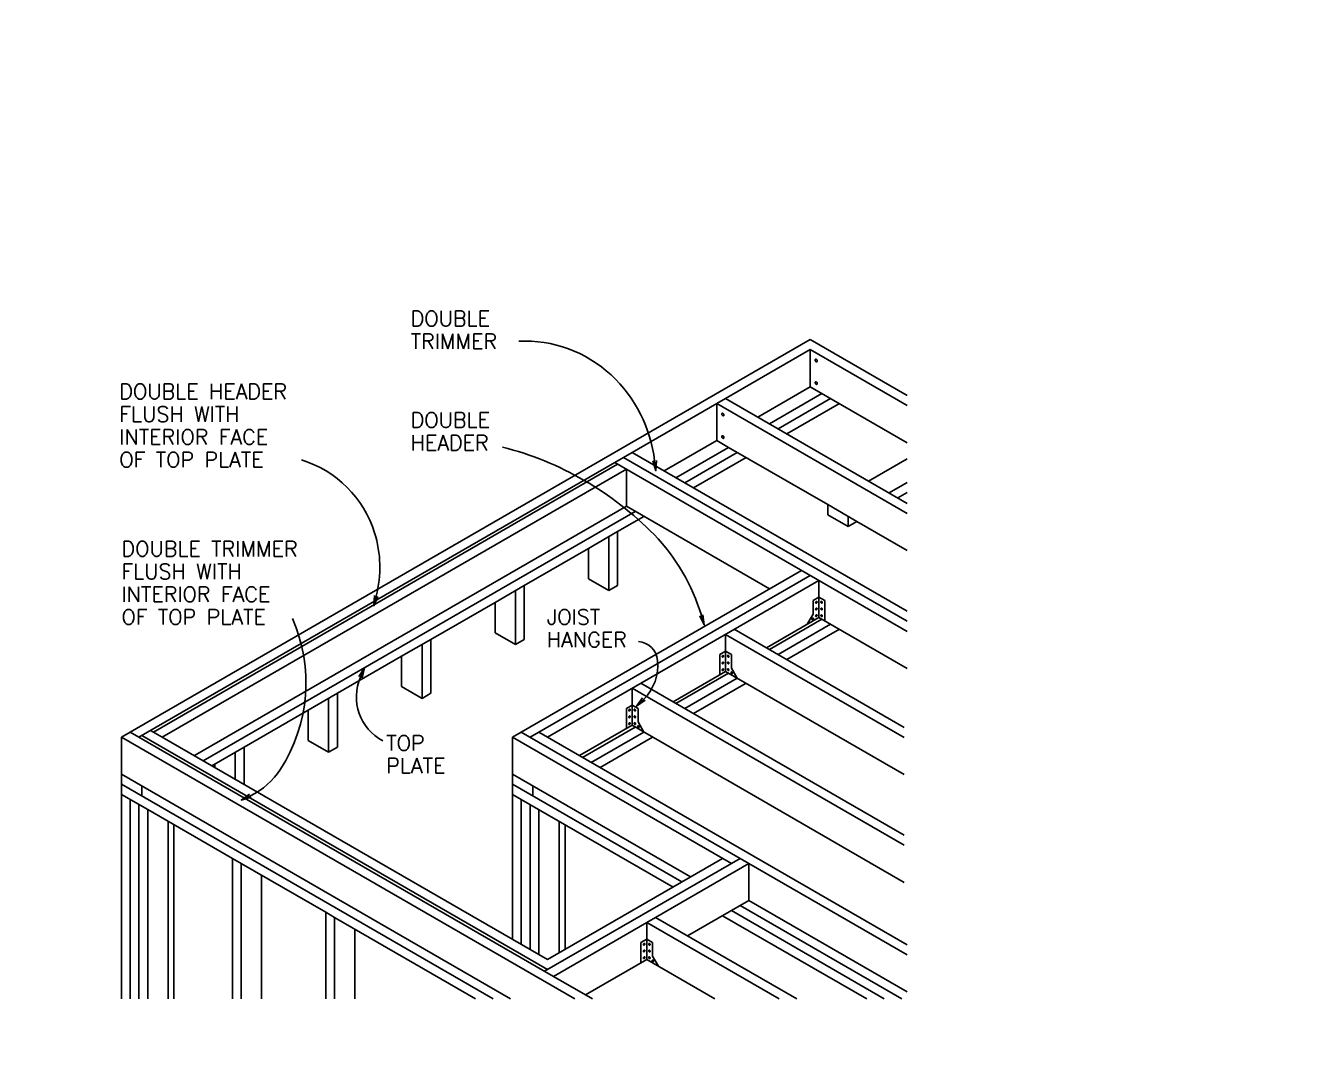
# Model space of a CAD drawing. Header units: inches. Extents: x -1842 to 12195, y -2228 to 2193.
# Drawn here: x 10715.2 to 10906.5, y 776.9 to 930.6 of the extents above; entities that cross this region are included whole.
import ezdxf
from ezdxf.enums import TextEntityAlignment as Align

# ---------------------------------------------------------------- set-up
doc = ezdxf.new("R2010")
doc.units = ezdxf.units.IN
doc.header["$LTSCALE"] = 6
doc.header["$MEASUREMENT"] = 0
for name, color, linetype in [('R-AGSFINE', 4, 'Continuous'), ('R-AGSMEDIUM', 2, 'Continuous'), ('R-AGSTEXT', 6, 'Continuous')]:
    doc.layers.add(name, color=color, linetype=linetype)
doc.styles.add('AGSROMANS', font='romans')

# ---------------------------------------------------------------- blocks, each defined once
blk = doc.blocks.new('AGSARROW')
for points in [[(-1, 0.17), (0, 0), (-1, -0.17)], [(0, 0), (-1, 0)]]:
    blk.add_lwpolyline(points)

msp = doc.modelspace()

# ---------------------------------------------------------------- linework, layer by layer
msp.add_lwpolyline([(9411.2171747, 1494.6223555, 0.5, 0.5, 0), (10906.2764094, 1494.6223555, 0, 0, 0), (10906.2764094, 368.173134, 0.5, 0.5, 0), (9411.2171747, 368.173134, 0.5, 0.5, 0)], format="xyseb")
at = {"layer": 'R-AGSFINE'}
for p, q in [((10832.9457349, 876.3565092), (10832.9457349, 881.9197592)), ((10826.813769, 870.7932592), (10834.6976529, 875.3450092)), ((10828.1278339, 870.0346342), (10836.0115914, 874.5863842)), ((10847.5019785, 857.3317114), (10818.9300115, 873.8277592)), ((10818.9300115, 868.2645092), (10818.9300115, 873.8277592)), ((10812.7981721, 862.7012592), (10820.6819544, 867.2530235)), ((10820.6819544, 867.2530235), (10818.9300115, 868.2645092)), ((10732.2076682, 823.7586356), (10806.2282081, 866.4943949)), ((10847.5019785, 841.1477114), (10804.9142882, 865.7357592)), ((10814.1121106, 861.9426342), (10821.995868, 866.4943842)), ((10734.3974393, 824.517387), (10804.0383292, 864.7242592)), ((10805.3522677, 858.4023842), (10805.3522677, 863.9656342)), ((10844.7715607, 860.4253842), (10847.5019785, 862.0018069)), ((10740.5292787, 820.9772635), (10805.3522677, 858.4023842)), ((10741.8433437, 820.2186385), (10806.6662062, 857.6437592)), ((10839.9536597, 856.1265092), (10835.5737383, 858.6552403)), ((10838.6397212, 855.3678842), (10838.6397212, 856.8851342)), ((10799.6584078, 852.0808885), (10804.0383292, 854.609512)), ((10802.7243907, 853.8510135), (10802.7243907, 845.758887)), ((10790.8984385, 823.758762), (10832.9457349, 848.0345092)), ((10785.6426845, 843.9888885), (10790.0226059, 846.517512)), ((10788.7086674, 845.7590135), (10788.7086674, 837.666887)), ((10834.2597998, 841.7126342), (10834.2597998, 847.2758842)), ((10833.3838408, 844.2413842), (10834.2597998, 844.7471342)), ((10833.3838408, 842.2183842), (10833.3838408, 844.2413842)), ((10835.1357588, 844.2413842), (10834.2597998, 844.7471342)), ((10835.1357588, 841.2068842), (10835.1357588, 844.2413842)), ((10833.3845994, 842.2183842), (10832.5086404, 840.7011342)), ((10826.3759159, 837.1610106), (10834.2597998, 841.7126342)), ((10826.8138954, 836.9081356), (10834.6977793, 841.4597592)), ((10828.1278339, 836.1495106), (10836.0117178, 840.7011342)), ((10771.6268347, 835.8968885), (10776.0067562, 838.4254093)), ((10820.2440765, 833.6207606), (10820.2440765, 839.1840106)), ((10847.063999, 823.6994629), (10820.2440765, 839.1840106)), ((10774.6928177, 837.6670135), (10774.6928177, 829.574887)), ((10819.3681175, 836.1495106), (10820.2440765, 836.6552606)), ((10821.1200355, 836.1495106), (10820.2440765, 836.6552606)), ((10819.3681175, 833.1150106), (10819.3681175, 836.1495106)), ((10821.1200355, 834.1265106), (10821.1200355, 836.1495106)), ((10812.3601926, 829.0690106), (10820.2440765, 833.6207606)), ((10812.7981721, 828.8161356), (10820.682056, 833.3678856)), ((10814.1121106, 828.0575106), (10821.9959945, 832.6092606)), ((10821.1200355, 834.1265106), (10821.9959945, 832.6092606)), ((10806.2283532, 825.5287606), (10806.2283532, 831.0920106)), ((10847.063999, 807.5154629), (10806.2283532, 831.0920106)), ((10757.6111114, 827.8048355), (10761.9910329, 830.333512)), ((10760.6770944, 829.5750135), (10760.6770944, 821.482887)), ((10805.3523942, 828.0575106), (10806.2283532, 828.5632606)), ((10807.1043122, 828.0575106), (10806.2283532, 828.5632606)), ((10805.3523942, 825.0230106), (10805.3523942, 828.0575106)), ((10807.1043122, 826.0345106), (10807.1043122, 828.0575106)), ((10735.7114216, 823.7587873), (10733.9596755, 824.770157)), ((10798.3443429, 820.9770106), (10806.2283532, 825.528887)), ((10798.7823224, 820.7241356), (10806.6663327, 825.276012)), ((10807.1043122, 826.0345106), (10807.9802712, 824.5172606)), ((10797.62681, 784.4715963), (10729.5796648, 823.7586356)), ((10794.40244, 787.8505346), (10730.8937297, 824.5172606)), ((10793.526189, 788.8621385), (10732.6457742, 824.0115106)), ((10847.5019785, 791.0785879), (10789.5845, 824.517387)), ((10800.0962609, 819.9655106), (10807.9802712, 824.517387)), ((10747.9753095, 822.2416385), (10743.1572613, 819.4599357)), ((10746.661371, 821.4830135), (10746.661371, 817.436887)), ((10787.9910082, 784.4715963), (10729.5796648, 818.1953856)), ((10785.3631312, 784.4715963), (10729.5796648, 816.6781356)), ((10733.5214803, 812.8850743), (10729.5796648, 815.1608856)), ((10732.6456477, 814.9080106), (10732.6456477, 816.4252606)), ((10813.6740047, 802.011512), (10788.2705615, 816.678262)), ((10791.3365444, 816.425387), (10791.3365444, 814.908137)), ((10730.8936033, 814.4022606), (10730.8936033, 784.4715963)), ((10789.5845, 814.402387), (10789.5845, 792.655137)), ((10733.5214803, 812.8850743), (10733.5214803, 784.4715963)), ((10792.212377, 812.885137), (10792.212377, 791.137887)), ((10736.5874632, 811.1148856), (10736.5874632, 784.4715963)), ((10795.2783599, 811.115012), (10795.2783599, 791.3908885)), ((10746.2232651, 805.5516855), (10747.5372036, 804.7930817)), ((10747.5372036, 804.7930817), (10747.5372036, 784.4715963)), ((10793.0882095, 788.6092635), (10822.4338475, 805.551762)), ((10823.7479125, 799.2297606), (10823.7479125, 804.7930106)), ((10846.681652, 784.4715963), (10822.4338475, 798.4711356)), ((10760.2389884, 797.4596929), (10761.5529269, 796.7010892)), ((10761.5529269, 796.7010892), (10761.5529269, 784.4715963)), ((10844.0539014, 784.4715963), (10821.119909, 797.7125106)), ((10808.4182507, 790.379262), (10808.4182507, 795.942512)), ((10807.5422917, 792.908012), (10808.4182507, 793.413762)), ((10807.5422917, 789.873512), (10807.5422917, 792.908012)), ((10809.2942097, 792.908012), (10808.4182507, 793.413762)), ((10809.2942097, 790.885012), (10809.2942097, 792.908012)), ((10809.2942097, 790.885012), (10810.1701687, 789.367762))]:
    msp.add_line(p, q, dxfattribs=at)
for points in [[(10833.9627687, 880.0889815, -0.1457014781), (10833.912617, 880.0770148, -0.1071664115), (10833.8456768, 880.0954439, -0.0772089338), (10833.7865269, 880.1391429, -0.0642890268), (10833.7330333, 880.2092188, -0.0642890268), (10833.6990926, 880.2905835, -0.0772089338), (10833.6908232, 880.3636584, -0.1071664115), (10833.7083331, 880.4308448, -0.1457014781), (10833.7437725, 880.468294, -0.1457014781), (10833.7939242, 880.4802608, -0.1071664115), (10833.8608643, 880.4618317, -0.0772089338), (10833.9200143, 880.4181327, -0.0642890268), (10833.9735078, 880.3480568, -0.0642890268), (10834.0074486, 880.2666921, -0.0772089338), (10834.015718, 880.1936172, -0.1071664115), (10833.998208, 880.1264308, -0.1457014781)], [(10833.9627687, 876.7083228, -0.1457014781), (10833.912617, 876.6963561, -0.1071664115), (10833.8456768, 876.7147852, -0.0772089338), (10833.7865269, 876.7584842, -0.0642890268), (10833.7330333, 876.8285601, -0.0642890268), (10833.6990926, 876.9099248, -0.0772089338), (10833.6908232, 876.9829997, -0.1071664115), (10833.7083331, 877.0501861, -0.1457014781), (10833.7437725, 877.0876353, -0.1457014781), (10833.7939242, 877.0996021, -0.1071664115), (10833.8608643, 877.081173, -0.0772089338), (10833.9200143, 877.037474, -0.0642890268), (10833.9735078, 876.9673981, -0.0642890268), (10834.0074486, 876.8860334, -0.0772089338), (10834.015718, 876.8129585, -0.1071664115), (10833.998208, 876.7457721, -0.1457014781)], [(10819.9470453, 871.9969815, -0.1457014781), (10819.8968937, 871.9850148, -0.1071664115), (10819.8299535, 872.0034439, -0.0772089338), (10819.7708035, 872.0471429, -0.0642890268), (10819.71731, 872.1172188, -0.0642890268), (10819.6833692, 872.1985835, -0.0772089338), (10819.6750999, 872.2716584, -0.1071664115), (10819.6926098, 872.3388448, -0.1457014781), (10819.7280492, 872.376294, -0.1457014781), (10819.7782009, 872.3882608, -0.1071664115), (10819.845141, 872.3698317, -0.0772089338), (10819.904291, 872.3261327, -0.0642890268), (10819.9577845, 872.2560568, -0.0642890268), (10819.9917253, 872.1746921, -0.0772089338), (10819.9999947, 872.1016172, -0.1071664115), (10819.9824847, 872.0344308, -0.1457014781)], [(10819.9470453, 868.6163228, -0.1457014781), (10819.8968937, 868.6043561, -0.1071664115), (10819.8299535, 868.6227852, -0.0772089338), (10819.7708035, 868.6664842, -0.0642890268), (10819.71731, 868.7365601, -0.0642890268), (10819.6833692, 868.8179248, -0.0772089338), (10819.6750999, 868.8909997, -0.1071664115), (10819.6926098, 868.9581861, -0.1457014781), (10819.7280492, 868.9956353, -0.1457014781), (10819.7782009, 869.0076021, -0.1071664115), (10819.845141, 868.989173, -0.0772089338), (10819.904291, 868.945474, -0.0642890268), (10819.9577845, 868.8753981, -0.0642890268), (10819.9917253, 868.7940334, -0.0772089338), (10819.9999947, 868.7209585, -0.1071664115), (10819.9824847, 868.6537721, -0.1457014781)], [(10833.7916417, 843.870141, 0.1457014781), (10833.8250762, 843.8621632, 0.1071664115), (10833.869703, 843.8744493, 0.0772089338), (10833.9091363, 843.9035819, 0.0642890268), (10833.9447986, 843.9502992, 0.0642890268), (10833.9674258, 844.0045424, 0.0772089338), (10833.9729387, 844.0532589, 0.1071664115), (10833.9612654, 844.0980499, 0.1457014781), (10833.9376392, 844.123016, 0.1457014781), (10833.9042047, 844.1309939, 0.1071664115), (10833.859578, 844.1187078, 0.0772089338), (10833.8201447, 844.0895752, 0.0642890268), (10833.7844823, 844.0428579, 0.0642890268), (10833.7618551, 843.9886147, 0.0772089338), (10833.7563422, 843.9398982, 0.1071664115), (10833.7680155, 843.8951072, 0.1457014781)], [(10834.7278314, 843.870141, -0.1457014781), (10834.694397, 843.8621632, -0.1071664115), (10834.6497702, 843.8744493, -0.0772089338), (10834.6103369, 843.9035819, -0.0642890268), (10834.5746745, 843.9502992, -0.0642890268), (10834.5520473, 844.0045424, -0.0772089338), (10834.5465344, 844.0532589, -0.1071664115), (10834.5582077, 844.0980499, -0.1457014781), (10834.581834, 844.123016, -0.1457014781), (10834.6152684, 844.1309939, -0.1071664115), (10834.6598952, 844.1187078, -0.0772089338), (10834.6993285, 844.0895752, -0.0642890268), (10834.7349908, 844.0428579, -0.0642890268), (10834.757618, 843.9886147, -0.0772089338), (10834.763131, 843.9398982, -0.1071664115), (10834.7514577, 843.8951072, -0.1457014781)], [(10833.7916417, 842.858641, 0.1457014781), (10833.8250762, 842.8506632, 0.1071664115), (10833.869703, 842.8629493, 0.0772089338), (10833.9091363, 842.8920819, 0.0642890268), (10833.9447986, 842.9387992, 0.0642890268), (10833.9674258, 842.9930424, 0.0772089338), (10833.9729387, 843.0417589, 0.1071664115), (10833.9612654, 843.0865499, 0.1457014781), (10833.9376392, 843.111516, 0.1457014781), (10833.9042047, 843.1194939, 0.1071664115), (10833.859578, 843.1072078, 0.0772089338), (10833.8201447, 843.0780752, 0.0642890268), (10833.7844823, 843.0313579, 0.0642890268), (10833.7618551, 842.9771147, 0.0772089338), (10833.7563422, 842.9283982, 0.1071664115), (10833.7680155, 842.8836072, 0.1457014781)], [(10833.7916417, 841.847141, 0.1457014781), (10833.8250762, 841.8391632, 0.1071664115), (10833.869703, 841.8514493, 0.0772089338), (10833.9091363, 841.8805819, 0.0642890268), (10833.9447986, 841.9272992, 0.0642890268), (10833.9674258, 841.9815424, 0.0772089338), (10833.9729387, 842.0302589, 0.1071664115), (10833.9612654, 842.0750499, 0.1457014781), (10833.9376392, 842.100016, 0.1457014781), (10833.9042047, 842.1079939, 0.1071664115), (10833.859578, 842.0957078, 0.0772089338), (10833.8201447, 842.0665752, 0.0642890268), (10833.7844823, 842.0198579, 0.0642890268), (10833.7618551, 841.9656147, 0.0772089338), (10833.7563422, 841.9168982, 0.1071664115), (10833.7680155, 841.8721072, 0.1457014781)], [(10834.7278314, 842.858641, -0.1457014781), (10834.694397, 842.8506632, -0.1071664115), (10834.6497702, 842.8629493, -0.0772089338), (10834.6103369, 842.8920819, -0.0642890268), (10834.5746745, 842.9387992, -0.0642890268), (10834.5520473, 842.9930424, -0.0772089338), (10834.5465344, 843.0417589, -0.1071664115), (10834.5582077, 843.0865499, -0.1457014781), (10834.581834, 843.111516, -0.1457014781), (10834.6152684, 843.1194939, -0.1071664115), (10834.6598952, 843.1072078, -0.0772089338), (10834.6993285, 843.0780752, -0.0642890268), (10834.7349908, 843.0313579, -0.0642890268), (10834.757618, 842.9771147, -0.0772089338), (10834.763131, 842.9283982, -0.1071664115), (10834.7514577, 842.8836072, -0.1457014781)], [(10834.7278314, 841.847141, -0.1457014781), (10834.694397, 841.8391632, -0.1071664115), (10834.6497702, 841.8514493, -0.0772089338), (10834.6103369, 841.8805819, -0.0642890268), (10834.5746745, 841.9272992, -0.0642890268), (10834.5520473, 841.9815424, -0.0772089338), (10834.5465344, 842.0302589, -0.1071664115), (10834.5582077, 842.0750499, -0.1457014781), (10834.581834, 842.100016, -0.1457014781), (10834.6152684, 842.1079939, -0.1071664115), (10834.6598952, 842.0957078, -0.0772089338), (10834.6993285, 842.0665752, -0.0642890268), (10834.7349908, 842.0198579, -0.0642890268), (10834.757618, 841.9656147, -0.0772089338), (10834.763131, 841.9168982, -0.1071664115), (10834.7514577, 841.8721072, -0.1457014781)], [(10833.2603182, 841.3721776, 0.1457014781), (10833.2937527, 841.3641998, 0.1071664115), (10833.3383794, 841.3764859, 0.0772089338), (10833.3778127, 841.4056185, 0.0642890268), (10833.4134751, 841.4523358, 0.0642890268), (10833.4361023, 841.5065789, 0.0772089338), (10833.4416152, 841.5552955, 0.1071664115), (10833.4299419, 841.6000864, 0.1457014781), (10833.4063157, 841.6250526, 0.1457014781), (10833.3728812, 841.6330305, 0.1071664115), (10833.3282545, 841.6207444, 0.0772089338), (10833.2888211, 841.5916117, 0.0642890268), (10833.2531588, 841.5448944, 0.0642890268), (10833.2305316, 841.4906513, 0.0772089338), (10833.2250187, 841.4419347, 0.1071664115), (10833.236692, 841.3971438, 0.1457014781)], [(10819.7759184, 835.7782675, 0.1457014781), (10819.8093529, 835.7702896, 0.1071664115), (10819.8539796, 835.7825757, 0.0772089338), (10819.893413, 835.8117084, 0.0642890268), (10819.9290753, 835.8584256, 0.0642890268), (10819.9517025, 835.9126688, 0.0772089338), (10819.9572154, 835.9613854, 0.1071664115), (10819.9455421, 836.0061763, 0.1457014781), (10819.9219159, 836.0311425, 0.1457014781), (10819.8884814, 836.0391203, 0.1071664115), (10819.8438547, 836.0268342, 0.0772089338), (10819.8044213, 835.9977016, 0.0642890268), (10819.768759, 835.9509843, 0.0642890268), (10819.7461318, 835.8967412, 0.0772089338), (10819.7406189, 835.8480246, 0.1071664115), (10819.7522922, 835.8032336, 0.1457014781)], [(10819.7759184, 834.7667675, 0.1457014781), (10819.8093529, 834.7587896, 0.1071664115), (10819.8539796, 834.7710757, 0.0772089338), (10819.893413, 834.8002084, 0.0642890268), (10819.9290753, 834.8469256, 0.0642890268), (10819.9517025, 834.9011688, 0.0772089338), (10819.9572154, 834.9498854, 0.1071664115), (10819.9455421, 834.9946763, 0.1457014781), (10819.9219159, 835.0196425, 0.1457014781), (10819.8884814, 835.0276203, 0.1071664115), (10819.8438547, 835.0153342, 0.0772089338), (10819.8044213, 834.9862016, 0.0642890268), (10819.768759, 834.9394843, 0.0642890268), (10819.7461318, 834.8852412, 0.0772089338), (10819.7406189, 834.8365246, 0.1071664115), (10819.7522922, 834.7917336, 0.1457014781)], [(10820.7121081, 835.7782675, -0.1457014781), (10820.6786736, 835.7702896, -0.1071664115), (10820.6340469, 835.7825757, -0.0772089338), (10820.5946136, 835.8117084, -0.0642890268), (10820.5589512, 835.8584256, -0.0642890268), (10820.536324, 835.9126688, -0.0772089338), (10820.5308111, 835.9613854, -0.1071664115), (10820.5424844, 836.0061763, -0.1457014781), (10820.5661106, 836.0311425, -0.1457014781), (10820.5995451, 836.0391203, -0.1071664115), (10820.6441719, 836.0268342, -0.0772089338), (10820.6836052, 835.9977016, -0.0642890268), (10820.7192675, 835.9509843, -0.0642890268), (10820.7418947, 835.8967412, -0.0772089338), (10820.7474076, 835.8480246, -0.1071664115), (10820.7357344, 835.8032336, -0.1457014781)], [(10820.7121081, 834.7667675, -0.1457014781), (10820.6786736, 834.7587896, -0.1071664115), (10820.6340469, 834.7710757, -0.0772089338), (10820.5946136, 834.8002084, -0.0642890268), (10820.5589512, 834.8469256, -0.0642890268), (10820.536324, 834.9011688, -0.0772089338), (10820.5308111, 834.9498854, -0.1071664115), (10820.5424844, 834.9946763, -0.1457014781), (10820.5661106, 835.0196425, -0.1457014781), (10820.5995451, 835.0276203, -0.1071664115), (10820.6441719, 835.0153342, -0.0772089338), (10820.6836052, 834.9862016, -0.0642890268), (10820.7192675, 834.9394843, -0.0642890268), (10820.7418947, 834.8852412, -0.0772089338), (10820.7474076, 834.8365246, -0.1071664115), (10820.7357344, 834.7917336, -0.1457014781)], [(10819.7759184, 833.7552675, 0.1457014781), (10819.8093529, 833.7472896, 0.1071664115), (10819.8539796, 833.7595757, 0.0772089338), (10819.893413, 833.7887084, 0.0642890268), (10819.9290753, 833.8354256, 0.0642890268), (10819.9517025, 833.8896688, 0.0772089338), (10819.9572154, 833.9383854, 0.1071664115), (10819.9455421, 833.9831763, 0.1457014781), (10819.9219159, 834.0081425, 0.1457014781), (10819.8884814, 834.0161203, 0.1071664115), (10819.8438547, 834.0038342, 0.0772089338), (10819.8044213, 833.9747016, 0.0642890268), (10819.768759, 833.9279843, 0.0642890268), (10819.7461318, 833.8737412, 0.0772089338), (10819.7406189, 833.8250246, 0.1071664115), (10819.7522922, 833.7802336, 0.1457014781)], [(10820.7121081, 833.7552675, -0.1457014781), (10820.6786736, 833.7472896, -0.1071664115), (10820.6340469, 833.7595757, -0.0772089338), (10820.5946136, 833.7887084, -0.0642890268), (10820.5589512, 833.8354256, -0.0642890268), (10820.536324, 833.8896688, -0.0772089338), (10820.5308111, 833.9383854, -0.1071664115), (10820.5424844, 833.9831763, -0.1457014781), (10820.5661106, 834.0081425, -0.1457014781), (10820.5995451, 834.0161203, -0.1071664115), (10820.6441719, 834.0038342, -0.0772089338), (10820.6836052, 833.9747016, -0.0642890268), (10820.7192675, 833.9279843, -0.0642890268), (10820.7418947, 833.8737412, -0.0772089338), (10820.7474076, 833.8250246, -0.1071664115), (10820.7357344, 833.7802336, -0.1457014781)], [(10821.2435581, 833.280304, -0.1457014781), (10821.2101236, 833.2723262, -0.1071664115), (10821.1654968, 833.2846123, -0.0772089338), (10821.1260635, 833.3137449, -0.0642890268), (10821.0904012, 833.3604622, -0.0642890268), (10821.067774, 833.4147054, -0.0772089338), (10821.0622611, 833.4634219, -0.1071664115), (10821.0739344, 833.5082129, -0.1457014781), (10821.0975606, 833.533179, -0.1457014781), (10821.1309951, 833.5411569, -0.1071664115), (10821.1756218, 833.5288708, -0.0772089338), (10821.2150551, 833.4997382, -0.0642890268), (10821.2507175, 833.4530209, -0.0642890268), (10821.2733447, 833.3987777, -0.0772089338), (10821.2788576, 833.3500612, -0.1071664115), (10821.2671843, 833.3052702, -0.1457014781)], [(10805.7601951, 827.6862675, 0.1457014781), (10805.7936296, 827.6782896, 0.1071664115), (10805.8382563, 827.6905757, 0.0772089338), (10805.8776896, 827.7197084, 0.0642890268), (10805.913352, 827.7664256, 0.0642890268), (10805.9359792, 827.8206688, 0.0772089338), (10805.9414921, 827.8693854, 0.1071664115), (10805.9298188, 827.9141763, 0.1457014781), (10805.9061926, 827.9391425, 0.1457014781), (10805.8727581, 827.9471203, 0.1071664115), (10805.8281314, 827.9348342, 0.0772089338), (10805.788698, 827.9057016, 0.0642890268), (10805.7530357, 827.8589843, 0.0642890268), (10805.7304085, 827.8047412, 0.0772089338), (10805.7248956, 827.7560246, 0.1071664115), (10805.7365689, 827.7112336, 0.1457014781)], [(10805.7601951, 826.6747675, 0.1457014781), (10805.7936296, 826.6667896, 0.1071664115), (10805.8382563, 826.6790757, 0.0772089338), (10805.8776896, 826.7082084, 0.0642890268), (10805.913352, 826.7549256, 0.0642890268), (10805.9359792, 826.8091688, 0.0772089338), (10805.9414921, 826.8578854, 0.1071664115), (10805.9298188, 826.9026763, 0.1457014781), (10805.9061926, 826.9276425, 0.1457014781), (10805.8727581, 826.9356203, 0.1071664115), (10805.8281314, 826.9233342, 0.0772089338), (10805.788698, 826.8942016, 0.0642890268), (10805.7530357, 826.8474843, 0.0642890268), (10805.7304085, 826.7932412, 0.0772089338), (10805.7248956, 826.7445246, 0.1071664115), (10805.7365689, 826.6997336, 0.1457014781)], [(10806.6963848, 827.6862675, -0.1457014781), (10806.6629503, 827.6782896, -0.1071664115), (10806.6183236, 827.6905757, -0.0772089338), (10806.5788903, 827.7197084, -0.0642890268), (10806.5432279, 827.7664256, -0.0642890268), (10806.5206007, 827.8206688, -0.0772089338), (10806.5150878, 827.8693854, -0.1071664115), (10806.5267611, 827.9141763, -0.1457014781), (10806.5503873, 827.9391425, -0.1457014781), (10806.5838218, 827.9471203, -0.1071664115), (10806.6284485, 827.9348342, -0.0772089338), (10806.6678819, 827.9057016, -0.0642890268), (10806.7035442, 827.8589843, -0.0642890268), (10806.7261714, 827.8047412, -0.0772089338), (10806.7316843, 827.7560246, -0.1071664115), (10806.720011, 827.7112336, -0.1457014781)], [(10806.6963848, 826.6747675, -0.1457014781), (10806.6629503, 826.6667896, -0.1071664115), (10806.6183236, 826.6790757, -0.0772089338), (10806.5788903, 826.7082084, -0.0642890268), (10806.5432279, 826.7549256, -0.0642890268), (10806.5206007, 826.8091688, -0.0772089338), (10806.5150878, 826.8578854, -0.1071664115), (10806.5267611, 826.9026763, -0.1457014781), (10806.5503873, 826.9276425, -0.1457014781), (10806.5838218, 826.9356203, -0.1071664115), (10806.6284485, 826.9233342, -0.0772089338), (10806.6678819, 826.8942016, -0.0642890268), (10806.7035442, 826.8474843, -0.0642890268), (10806.7261714, 826.7932412, -0.0772089338), (10806.7316843, 826.7445246, -0.1071664115), (10806.720011, 826.6997336, -0.1457014781)], [(10805.7601951, 825.6632675, 0.1457014781), (10805.7936296, 825.6552896, 0.1071664115), (10805.8382563, 825.6675757, 0.0772089338), (10805.8776896, 825.6967084, 0.0642890268), (10805.913352, 825.7434256, 0.0642890268), (10805.9359792, 825.7976688, 0.0772089338), (10805.9414921, 825.8463854, 0.1071664115), (10805.9298188, 825.8911763, 0.1457014781), (10805.9061926, 825.9161425, 0.1457014781), (10805.8727581, 825.9241203, 0.1071664115), (10805.8281314, 825.9118342, 0.0772089338), (10805.788698, 825.8827016, 0.0642890268), (10805.7530357, 825.8359843, 0.0642890268), (10805.7304085, 825.7817412, 0.0772089338), (10805.7248956, 825.7330246, 0.1071664115), (10805.7365689, 825.6882336, 0.1457014781)], [(10806.6963848, 825.6632675, -0.1457014781), (10806.6629503, 825.6552896, -0.1071664115), (10806.6183236, 825.6675757, -0.0772089338), (10806.5788903, 825.6967084, -0.0642890268), (10806.5432279, 825.7434256, -0.0642890268), (10806.5206007, 825.7976688, -0.0772089338), (10806.5150878, 825.8463854, -0.1071664115), (10806.5267611, 825.8911763, -0.1457014781), (10806.5503873, 825.9161425, -0.1457014781), (10806.5838218, 825.9241203, -0.1071664115), (10806.6284485, 825.9118342, -0.0772089338), (10806.6678819, 825.8827016, -0.0642890268), (10806.7035442, 825.8359843, -0.0642890268), (10806.7261714, 825.7817412, -0.0772089338), (10806.7316843, 825.7330246, -0.1071664115), (10806.720011, 825.6882336, -0.1457014781)], [(10807.2278347, 825.188304, -0.1457014781), (10807.1944003, 825.1803262, -0.1071664115), (10807.1497735, 825.1926123, -0.0772089338), (10807.1103402, 825.2217449, -0.0642890268), (10807.0746779, 825.2684622, -0.0642890268), (10807.0520507, 825.3227054, -0.0772089338), (10807.0465377, 825.3714219, -0.1071664115), (10807.058211, 825.4162129, -0.1457014781), (10807.0818373, 825.441179, -0.1457014781), (10807.1152718, 825.4491569, -0.1071664115), (10807.1598985, 825.4368708, -0.0772089338), (10807.1993318, 825.4077382, -0.0642890268), (10807.2349942, 825.3610209, -0.0642890268), (10807.2576214, 825.3067777, -0.0772089338), (10807.2631343, 825.2580612, -0.1071664115), (10807.251461, 825.2132702, -0.1457014781)], [(10807.9500926, 792.5367689, 0.1457014781), (10807.9835271, 792.5287911, 0.1071664115), (10808.0281538, 792.5410772, 0.0772089338), (10808.0675871, 792.5702098, 0.0642890268), (10808.1032495, 792.6169271, 0.0642890268), (10808.1258767, 792.6711702, 0.0772089338), (10808.1313896, 792.7198868, 0.1071664115), (10808.1197163, 792.7646778, 0.1457014781), (10808.0960901, 792.7896439, 0.1457014781), (10808.0626556, 792.7976218, 0.1071664115), (10808.0180289, 792.7853357, 0.0772089338), (10807.9785955, 792.756203, 0.0642890268), (10807.9429332, 792.7094858, 0.0642890268), (10807.920306, 792.6552426, 0.0772089338), (10807.9147931, 792.606526, 0.1071664115), (10807.9264664, 792.5617351, 0.1457014781)], [(10808.8862823, 792.5367689, -0.1457014781), (10808.8528478, 792.5287911, -0.1071664115), (10808.8082211, 792.5410772, -0.0772089338), (10808.7687878, 792.5702098, -0.0642890268), (10808.7331254, 792.6169271, -0.0642890268), (10808.7104982, 792.6711702, -0.0772089338), (10808.7049853, 792.7198868, -0.1071664115), (10808.7166586, 792.7646778, -0.1457014781), (10808.7402848, 792.7896439, -0.1457014781), (10808.7737193, 792.7976218, -0.1071664115), (10808.818346, 792.7853357, -0.0772089338), (10808.8577794, 792.756203, -0.0642890268), (10808.8934417, 792.7094858, -0.0642890268), (10808.9160689, 792.6552426, -0.0772089338), (10808.9215818, 792.606526, -0.1071664115), (10808.9099085, 792.5617351, -0.1457014781)], [(10807.9500926, 791.5252689, 0.1457014781), (10807.9835271, 791.5172911, 0.1071664115), (10808.0281538, 791.5295772, 0.0772089338), (10808.0675871, 791.5587098, 0.0642890268), (10808.1032495, 791.6054271, 0.0642890268), (10808.1258767, 791.6596702, 0.0772089338), (10808.1313896, 791.7083868, 0.1071664115), (10808.1197163, 791.7531778, 0.1457014781), (10808.0960901, 791.7781439, 0.1457014781), (10808.0626556, 791.7861218, 0.1071664115), (10808.0180289, 791.7738357, 0.0772089338), (10807.9785955, 791.744703, 0.0642890268), (10807.9429332, 791.6979858, 0.0642890268), (10807.920306, 791.6437426, 0.0772089338), (10807.9147931, 791.595026, 0.1071664115), (10807.9264664, 791.5502351, 0.1457014781)], [(10807.9500926, 790.5137689, 0.1457014781), (10807.9835271, 790.5057911, 0.1071664115), (10808.0281538, 790.5180772, 0.0772089338), (10808.0675871, 790.5472098, 0.0642890268), (10808.1032495, 790.5939271, 0.0642890268), (10808.1258767, 790.6481702, 0.0772089338), (10808.1313896, 790.6968868, 0.1071664115), (10808.1197163, 790.7416778, 0.1457014781), (10808.0960901, 790.7666439, 0.1457014781), (10808.0626556, 790.7746218, 0.1071664115), (10808.0180289, 790.7623357, 0.0772089338), (10807.9785955, 790.733203, 0.0642890268), (10807.9429332, 790.6864858, 0.0642890268), (10807.920306, 790.6322426, 0.0772089338), (10807.9147931, 790.583526, 0.1071664115), (10807.9264664, 790.5387351, 0.1457014781)], [(10808.8862823, 791.5252689, -0.1457014781), (10808.8528478, 791.5172911, -0.1071664115), (10808.8082211, 791.5295772, -0.0772089338), (10808.7687878, 791.5587098, -0.0642890268), (10808.7331254, 791.6054271, -0.0642890268), (10808.7104982, 791.6596702, -0.0772089338), (10808.7049853, 791.7083868, -0.1071664115), (10808.7166586, 791.7531778, -0.1457014781), (10808.7402848, 791.7781439, -0.1457014781), (10808.7737193, 791.7861218, -0.1071664115), (10808.818346, 791.7738357, -0.0772089338), (10808.8577794, 791.744703, -0.0642890268), (10808.8934417, 791.6979858, -0.0642890268), (10808.9160689, 791.6437426, -0.0772089338), (10808.9215818, 791.595026, -0.1071664115), (10808.9099085, 791.5502351, -0.1457014781)], [(10808.8862823, 790.5137689, -0.1457014781), (10808.8528478, 790.5057911, -0.1071664115), (10808.8082211, 790.5180772, -0.0772089338), (10808.7687878, 790.5472098, -0.0642890268), (10808.7331254, 790.5939271, -0.0642890268), (10808.7104982, 790.6481702, -0.0772089338), (10808.7049853, 790.6968868, -0.1071664115), (10808.7166586, 790.7416778, -0.1457014781), (10808.7402848, 790.7666439, -0.1457014781), (10808.7737193, 790.7746218, -0.1071664115), (10808.818346, 790.7623357, -0.0772089338), (10808.8577794, 790.733203, -0.0642890268), (10808.8934417, 790.6864858, -0.0642890268), (10808.9160689, 790.6322426, -0.0772089338), (10808.9215818, 790.583526, -0.1071664115), (10808.9099085, 790.5387351, -0.1457014781)], [(10809.4177322, 790.0388055, -0.1457014781), (10809.3842978, 790.0308276, -0.1071664115), (10809.339671, 790.0431137, -0.0772089338), (10809.3002377, 790.0722464, -0.0642890268), (10809.2645754, 790.1189636, -0.0642890268), (10809.2419482, 790.1732068, -0.0772089338), (10809.2364352, 790.2219234, -0.1071664115), (10809.2481085, 790.2667143, -0.1457014781), (10809.2717348, 790.2916805, -0.1457014781), (10809.3051693, 790.2996583, -0.1071664115), (10809.349796, 790.2873722, -0.0772089338), (10809.3892293, 790.2582396, -0.0642890268), (10809.4248917, 790.2115223, -0.0642890268), (10809.4475189, 790.1572792, -0.0772089338), (10809.4530318, 790.1085626, -0.1071664115), (10809.4413585, 790.0637716, -0.1457014781)]]:
    msp.add_lwpolyline(points, format="xyb", close=True, dxfattribs=at)
at = {"layer": 'R-AGSMEDIUM'}
for p, q in [((10729.5796648, 823.7586356), (10832.9457349, 883.4370092)), ((10847.5019785, 875.0329614), (10832.9457349, 883.4370092)), ((10806.2282081, 866.4943949), (10832.9457411, 881.9197556)), ((10847.5019785, 873.5157114), (10832.9457411, 881.9197556)), ((10847.5019785, 858.8489614), (10820.24395, 874.5863842)), ((10825.061851, 871.8047592), (10832.9457349, 876.3565092)), ((10847.5019785, 867.9524614), (10832.9457349, 876.3565092)), ((10829.4417724, 869.2760092), (10837.3256563, 873.8277592)), ((10811.0461277, 863.7127592), (10818.9300115, 868.2645092)), ((10835.5737383, 858.6552403), (10820.6819544, 867.2530235)), ((10847.5019785, 839.6305879), (10803.6003497, 864.9771342)), ((10847.5019785, 842.6650879), (10806.2282081, 866.4943949)), ((10815.4260491, 861.1840092), (10823.309933, 865.7357592)), ((10841.7055777, 862.1955092), (10847.5019785, 865.5420569)), ((10735.7113778, 823.758762), (10805.3522677, 863.9656342)), ((10846.0856256, 859.6667592), (10847.5019785, 860.4845569)), ((10826.8138954, 846.0115092), (10805.3522677, 858.4023842)), ((10835.5737383, 857.1380092), (10835.5737383, 858.6552592)), ((10804.0383292, 854.609512), (10807.9801199, 856.8851932)), ((10838.6397212, 855.3678842), (10835.5737383, 857.1380092)), ((10838.6397212, 855.3678842), (10839.9536597, 856.1265092)), ((10847.5019785, 851.7684614), (10839.9536425, 856.1264992)), ((10804.0383292, 846.517512), (10804.0383292, 854.609512)), ((10790.0226059, 846.517512), (10799.6584078, 852.0808885)), ((10799.6584078, 852.0808885), (10799.6584078, 847.529012)), ((10788.2705615, 823.758762), (10831.6317964, 848.7931342)), ((10790.0226059, 838.425512), (10790.0226059, 846.517512)), ((10793.5263155, 823.758762), (10834.2597998, 847.2758842)), ((10802.7243907, 845.758887), (10799.6584078, 847.529012)), ((10802.7243907, 845.758887), (10804.0383292, 846.517512)), ((10776.0067562, 838.4254093), (10785.6426845, 843.988657)), ((10785.6426845, 843.9888885), (10785.6426845, 839.437012)), ((10847.5019785, 834.0673379), (10834.2597998, 841.7126342)), ((10776.0067562, 830.333512), (10776.0067562, 838.425512)), ((10788.7086674, 837.666887), (10785.6426845, 839.437012)), ((10788.7086674, 837.666887), (10790.0226059, 838.425512)), ((10847.063999, 825.2167129), (10821.558015, 839.9426356)), ((10829.4418989, 835.3908856), (10837.3257827, 839.9425092)), ((10771.6268347, 835.8968885), (10761.9910329, 830.333512)), ((10771.6268347, 835.8968885), (10771.6268347, 831.345012)), ((10847.063999, 818.1362129), (10820.2440765, 833.6207606)), ((10774.6928177, 829.574887), (10771.6268347, 831.345012)), ((10847.063999, 809.0327129), (10807.5422917, 831.8506356)), ((10815.4261755, 827.2988856), (10823.3100594, 831.8506356)), ((10761.9910329, 822.241512), (10761.9910329, 830.333512)), ((10774.6928177, 829.574887), (10776.0067562, 830.333512)), ((10747.9753095, 822.2416385), (10757.6111114, 827.8048355)), ((10757.6111114, 827.8048885), (10757.6111114, 823.253012)), ((10847.063999, 801.9522129), (10806.2283532, 825.5287606)), ((10729.5796648, 823.7586356), (10729.5796648, 784.4715963)), ((10793.5263155, 790.3793885), (10735.7114216, 823.7587873)), ((10760.6770944, 821.482887), (10757.6111114, 823.253012)), ((10821.1198999, 804.7931636), (10788.2705615, 823.758762)), ((10788.2705615, 823.758762), (10788.2705615, 793.413762)), ((10847.5019785, 792.5958379), (10792.212377, 824.517387)), ((10801.4103258, 819.2068856), (10809.2943361, 823.758762)), ((10747.9753095, 822.2416385), (10747.9753095, 816.678262)), ((10760.6770944, 821.482887), (10761.9910329, 822.241512)), ((10743.5953881, 819.7128885), (10743.5953881, 819.207012)), ((10814.9879432, 802.770137), (10788.2705615, 818.195512)), ((10812.3600662, 801.252887), (10788.2705615, 815.161012)), ((10732.2075418, 813.6436781), (10732.2075418, 784.4715963)), ((10790.8984385, 813.643762), (10790.8984385, 791.896512)), ((10733.5214803, 812.8850743), (10746.2232651, 805.5516855)), ((10737.4634222, 810.60919), (10737.4634222, 784.4715963)), ((10796.1543189, 810.609262), (10796.1543189, 791.8966385)), ((10746.2232651, 805.5516855), (10746.2232651, 784.4715963)), ((10747.5372036, 804.7930817), (10760.2389884, 797.4596929)), ((10793.5263155, 790.3793885), (10819.8059705, 805.551762)), ((10794.4024009, 787.850512), (10823.7479125, 804.7930106)), ((10750.6031865, 803.0229333), (10750.6031865, 784.4715963)), ((10814.5500901, 793.919512), (10823.7479125, 799.2297606)), ((10847.5019785, 785.5153379), (10823.7479125, 799.2297606)), ((10760.2389884, 797.4596929), (10760.2389884, 784.4715963)), ((10760.2389884, 797.4596929), (10760.2389884, 784.4715963)), ((10761.5529269, 796.7010892), (10782.7350013, 784.4715963)), ((10830.91439, 784.4715963), (10809.7321892, 796.701137)), ((10841.425898, 784.4715963), (10819.8058441, 796.9538856)), ((10764.6189099, 794.9309407), (10764.6189099, 784.4715963)), ((10828.2863865, 784.4715963), (10808.4182507, 795.942512)), ((10799.2202353, 785.0689002), (10808.4182507, 790.379262)), ((10818.6505847, 784.4715963), (10808.4182507, 790.379262)), ((10800.2547834, 784.4715963), (10794.4024009, 787.850512))]:
    msp.add_line(p, q, dxfattribs=at)
at = {"layer": 'R-AGSTEXT'}
for points in [[(10809.5965868, 865.2423861, 0.1768937543), (10803.0626491, 878.1159281, 0.2027153917), (10789.2218948, 883.1831561, 40.760765518)], [(10816.6078223, 842.0453168, 0.1214026294), (10809.5033958, 854.1493095, 0.1380439335), (10786.7552256, 867.2967116, -7.9680247391)], [(10767.8123326, 844.9361067, 0.140024609), (10767.5700217, 854.4232135, 0.2457413106), (10756.6070477, 865.3793821, 1.7287683132)], [(10748.9297995, 814.9541213, 0.1384658289), (10753.4551932, 818.9526179, 0.2517647271), (10755.2366763, 841.5497155, -1.5326821397)], [(10807.9728806, 829.4748379, 0.2237291632), (10810.051545, 835.2499185, 0.359936832), (10807.173764, 838.1259129, -0.9100757133)], [(10765.4573297, 832.7630143, 0.3918216813), (10768.8033564, 823.1981329, 0.2486448282)]]:
    msp.add_lwpolyline(points, format="xyb", dxfattribs=at)

# ---------------------------------------------------------------- block references
for p, xscale, yscale, zscale, rotation in [((10809.7774707, 863.735957), 1.517250000000001, 1.517250000000001, 1.517250000000001, 276.8469876373032), ((10767.4329843, 843.467045), 1.51725, 1.51725, 1.51725, 255.5210907654141), ((10817.0404402, 840.5910509), 1.517249999999999, 1.517249999999999, 1.517249999999999, 286.566793047887), ((10766.0626129, 834.1543015), 1.51725, 1.51725, 1.51725, 66.48842469852741), ((10806.8996897, 828.4023134), 1.51725, 1.51725, 1.51725, 224.9822068759368), ((10747.5625951, 814.2962463), 1.51725, 1.51725, 1.51725, 205.6960494895792)]:
    msp.add_blockref('AGSARROW', p, dxfattribs=dict(at, xscale=xscale, yscale=yscale, zscale=zscale, rotation=rotation))

# ---------------------------------------------------------------- texts
at = {"layer": 'R-AGSTEXT', "style": 'AGSROMANS'}
for s, p in [('DOUBLE', (10772.9891988, 887.7234933)), ('TRIMMER', (10772.9891988, 884.3096808)), ('DOUBLE HEADER', (10729.2653412, 876.7851323)), ('FLUSH WITH', (10729.2653412, 873.3713198)), ('DOUBLE', (10772.9891988, 872.4930849)), ('INTERIOR FACE', (10729.2653412, 869.9575073)), ('HEADER', (10772.9891988, 869.0792724)), ('OF TOP PLATE', (10729.2653412, 866.5436948)), ('DOUBLE TRIMMER', (10729.5891476, 853.1667337)), ('FLUSH WITH', (10729.5891476, 849.7529212)), ('INTERIOR FACE', (10729.5891476, 846.3391087)), ('OF TOP PLATE', (10729.5891476, 842.9252962)), ('JOIST', (10793.4355334, 842.9349055)), ('HANGER', (10793.4355334, 839.521093)), ('TOP', (10769.3242814, 824.0155566)), ('PLATE', (10769.3242814, 820.6017441))]:
    msp.add_text(s, height=2.275875, dxfattribs=at).set_placement(p, align=Align.TOP_LEFT)

doc.saveas('drawing.dxf')
